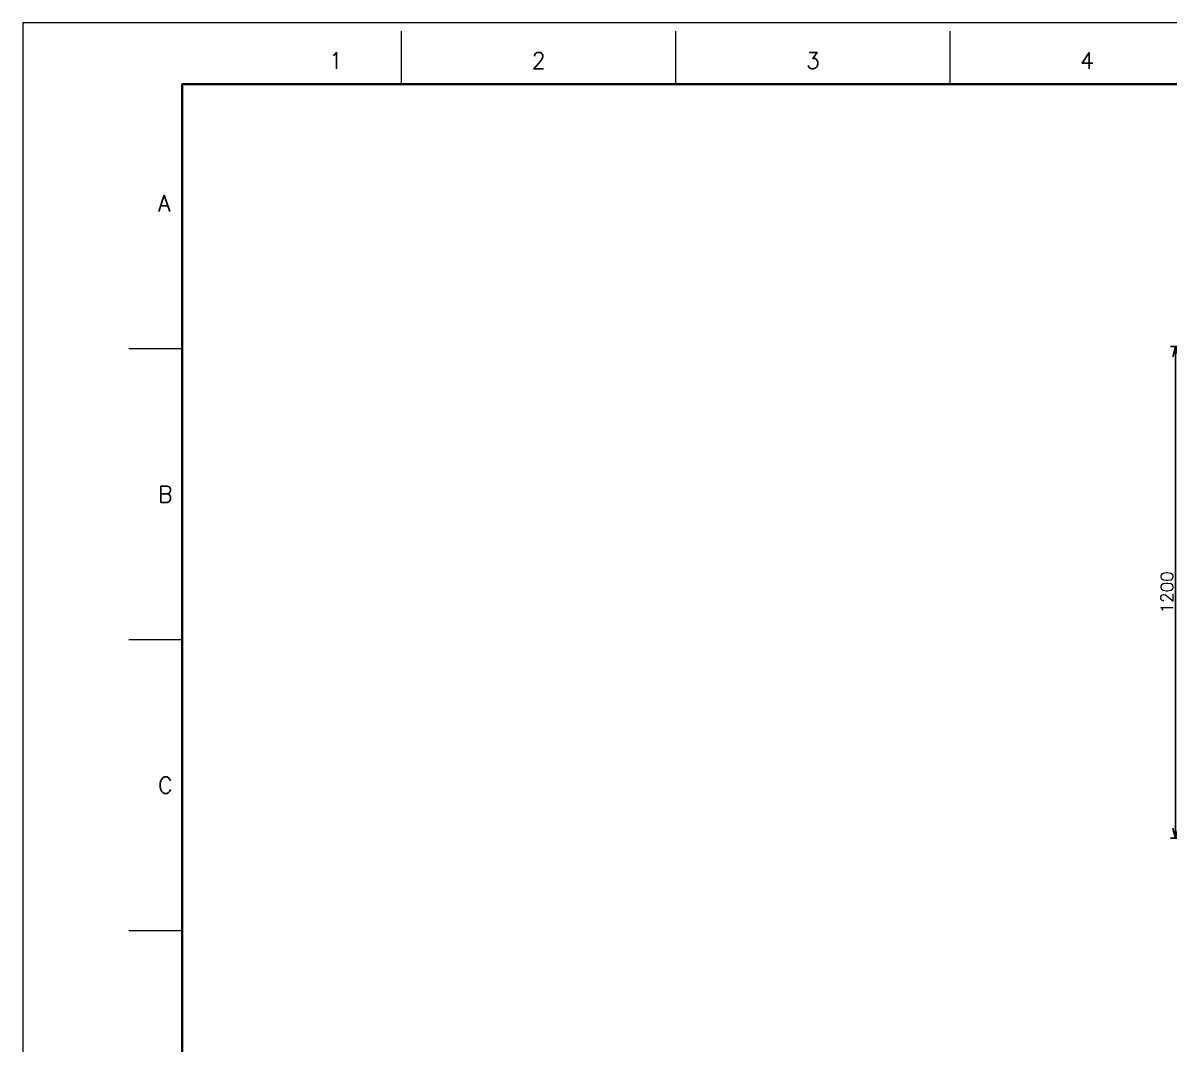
# Model space of a CAD drawing. Header units: millimetres. Extents: x 0 to 38884, y -3675 to 8056.
# Drawn here: x 0 to 2797, y 3338 to 5829 of the extents above; entities that cross this region are included whole.
import ezdxf
from ezdxf.enums import TextEntityAlignment as Align

# ---------------------------------------------------------------- set-up
doc = ezdxf.new("R2010")
doc.units = ezdxf.units.MM
doc.header["$LTSCALE"] = 2.4
doc.header["$PDMODE"] = 99
doc.header["$PDSIZE"] = 1
doc.layers.add('08_DIM', color=3, linetype='Continuous', lineweight=13)
doc.layers.add('90_FRAME', color=5, linetype='Continuous', lineweight=35)
doc.layers.add('91_BLANK', color=5, linetype='Continuous', lineweight=0, plot=False)
doc.styles.add('KSS_TXT', font='txt.shx', dxfattribs={"bigfont": 'extfont2.shx'})
doc.dimstyles.new('KSS_DIM', dxfattribs={"dimscale": 2, "dimtxt": 3, "dimasz": 2.5, "dimexe": 1.25, "dimexo": 0.625, "dimtad": 1, "dimdsep": 46, "dimtxsty": 'KSS_TXT', "dimblk": 'OPEN30', "dimcen": 0, "dimazin": 2, "dimtfac": 0.75, "dimtmove": 0, "dimatfit": 3, "dimldrblk": 'OPEN30', "dimfxl": 1.25, "dimtolj": 1, "dimarcsym": 0})

# ---------------------------------------------------------------- blocks, each defined once
blk = doc.blocks.new('_Open30')
at = {"color": 0, "linetype": 'ByBlock', "lineweight": -2}
for p, q in [((-1, 0.27), (0, 0)), ((0, 0), (-1, -0.27)), ((0, 0), (-1, 0))]:
    blk.add_line(p, q, dxfattribs=at)
blk = doc.blocks.new('*D394')
at = {"layer": '08_DIM', "color": 0, "lineweight": -2, "transparency": 16777216}
for p, q in [((2974.6, 5039.8), (2800.4, 5039.8)), ((2812.9, 3864.8), (2812.9, 5014.8)), ((2974.6, 3839.8), (2800.4, 3839.8))]:
    blk.add_line(p, q, dxfattribs=at)
at = {"layer": 'Defpoints', "color": 0, "transparency": 16777216}
for p in [(2812.9, 5039.8), (2980.8, 5039.8), (2980.8, 3839.8)]:
    blk.add_point(p, dxfattribs=at)
at = {"layer": '08_DIM', "color": 0, "lineweight": -2, "transparency": 16777216, "xscale": 25, "yscale": 25, "zscale": 25}
for p, rotation in [((2812.9, 5039.8), 90), ((2812.9, 3839.8), 270)]:
    blk.add_blockref('_Open30', p, dxfattribs=dict(at, rotation=rotation))
at = {"layer": '08_DIM', "color": 0, "transparency": 16777216, "insert": (2791.6, 4439.8), "char_height": 30, "attachment_point": 5, "rotation": 90, "style": 'KSS_TXT'}
blk.add_mtext('\\A1;1200', dxfattribs=at)

msp = doc.modelspace()

# ---------------------------------------------------------------- linework, layer by layer
at = {"layer": '90_FRAME', "color": 4, "lineweight": 13}
for p, q in [((923.7539, 5679.5787), (923.7539, 5809.198)), ((1593.088, 5679.5787), (1593.088, 5809.198)), ((2262.422, 5679.5787), (2262.422, 5809.198)), ((388.459, 5034.2258), (258.8397, 5034.2258)), ((388.459, 4324.2536), (258.8397, 4324.2536)), ((388.459, 3614.2814), (258.8397, 3614.2814))]:
    msp.add_line(p, q, dxfattribs=at)
at = {"layer": '90_FRAME'}
msp.add_lwpolyline([(388.459, 129.0398), (8152.3893, 129.0398), (8152.3893, 5679.5787), (388.459, 5679.5787)], close=True, dxfattribs=at)
at = {"layer": '91_BLANK'}
msp.add_lwpolyline([(0, 0), (8282.0086, 0), (8282.0086, 5829.198), (0, 5829.198)], close=True, dxfattribs=at)

# ---------------------------------------------------------------- texts
at = {"layer": '90_FRAME', "color": 0, "lineweight": 13, "style": 'KSS_TXT'}
for s, p in [('1', (763.7671, 5705.3957)), ('2', (1258.4209, 5705.3957)), ('3', (1927.755, 5705.3957)), ('4', (2597.089, 5705.3957))]:
    msp.add_text(s, height=40, dxfattribs=at).set_placement(p, align=Align.BOTTOM_CENTER)
for s, p in [('A', (329.5734, 5389.2119)), ('B', (329.5734, 4679.2397)), ('C', (329.5734, 3969.2675))]:
    msp.add_text(s, height=40, dxfattribs=at).set_placement(p, align=Align.MIDDLE_LEFT)

# ---------------------------------------------------------------- dimensions: what is measured, and where the dimension line sits
at = {"layer": '08_DIM', "color": 1}
dim = msp.add_linear_dim(base=(2812.873, 5039.8066), p1=(2980.8009, 3839.8066), p2=(2980.8009, 5039.8066), angle=90, dimstyle='KSS_DIM', override={"dimscale": 10, "dimarcsym": 1}, dxfattribs=at)
dim.commit()
dim.dimension.update_dxf_attribs({"geometry": '*D394', "text_midpoint": (2791.623, 4439.8066)})

doc.saveas('drawing.dxf')
